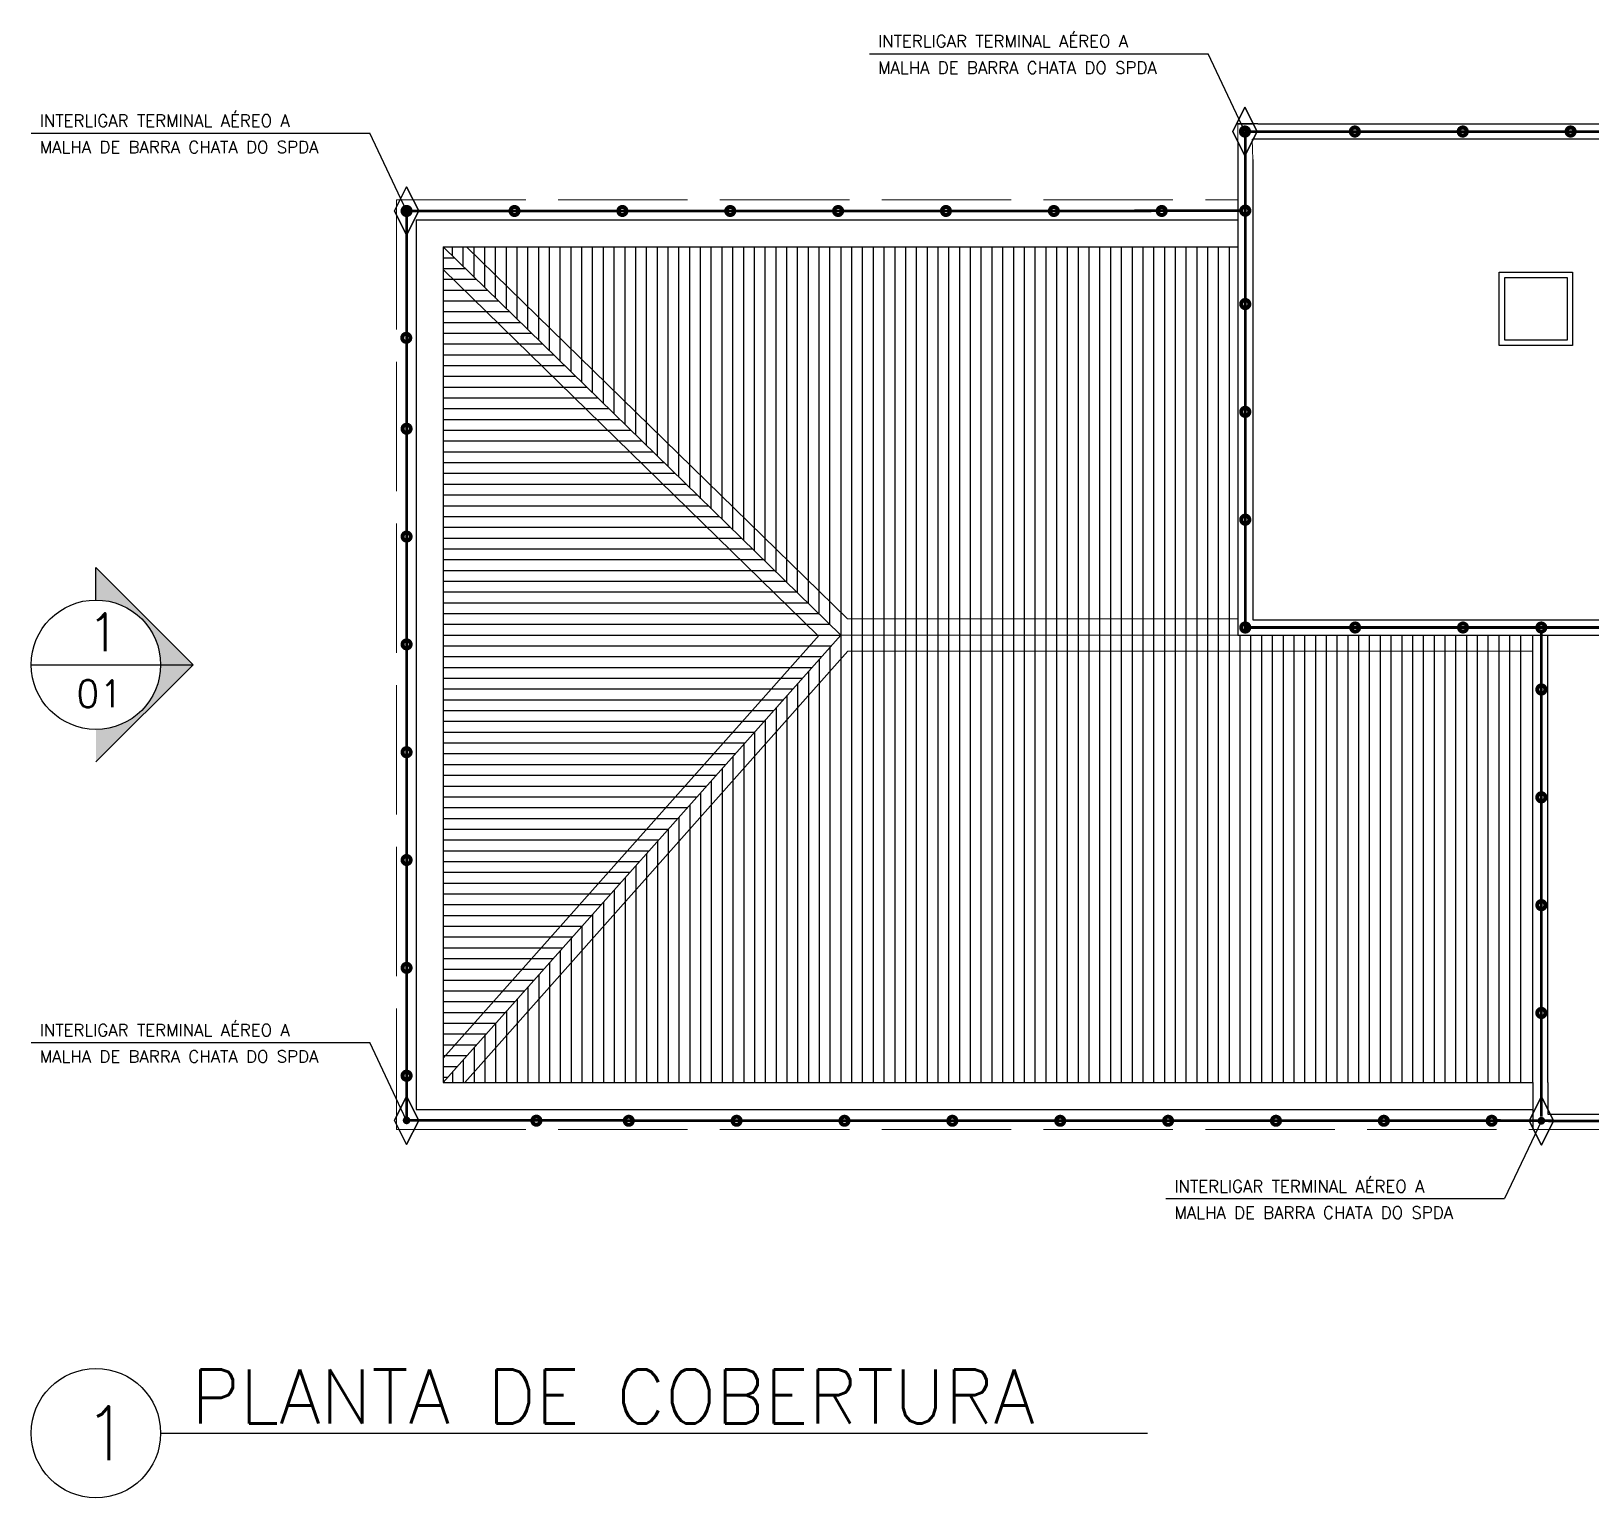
# Model space of a CAD drawing. Extents: x 0 to 11638, y -6007 to 0.
# Drawn here: x 11559.7 to 11574.16, y -5571.01 to -5557.41 of the extents above; entities that cross this region are included whole.
import ezdxf

# ---------------------------------------------------------------- set-up
doc = ezdxf.new("R2010")
doc.units = 0
doc.linetypes.add('ACAD_ISO02W100', pattern=[15, 12, -3])
doc.linetypes.add('CONTINUO', pattern=[0])
doc.layers.get('0').update_dxf_attribs({"linetype": 'CONTINUOUS'})
for name, color, linetype in [('ELE-BARRA CHATA ALUMÍNIO', 140, 'CONTINUOUS'), ('ELE-FIAÇÃO1', 7, 'CONTINUOUS'), ('ELE-REBITE', 135, 'CONTINUOUS'), ('ELE-TERMINAL AÉREO', 171, 'CONTINUOUS'), ('ELE-TEXTOS', 7, 'CONTINUOUS')]:
    doc.layers.add(name, color=color, linetype=linetype)
doc.layers.add('ELE-FIXADOR GELCAM', color=160, linetype='CONTINUOUS', lineweight=20)
doc.styles.add('ROMANS', font='romans.shx', dxfattribs={"height": 0.3})

msp = doc.modelspace()

# ---------------------------------------------------------------- hatches: boundary and pattern name
at = {"lineweight": -2}
h = msp.add_hatch(color=256, dxfattribs=at)
h.dxf.hatch_style = 1
h.paths.add_polyline_path([(11561.204, -5563.281), (11560.304, -5562.381), (11560.304, -5562.681, -1), (11560.304, -5563.881), (11560.304, -5564.181)])

# ---------------------------------------------------------------- linework, layer by layer
for p, q in [((11571.074, -5558.266), (11570.889, -5558.266)), ((11570.889, -5558.266), (11571.029, -5558.266)), ((11571.074, -5558.266), (11579.474, -5558.266)), ((11570.889, -5558.456), (11570.889, -5563.006)), ((11579.519, -5558.406), (11571.029, -5558.406)), ((11571.029, -5558.596), (11571.029, -5562.866)), ((11563.274, -5559.156), (11563.274, -5567.406)), ((11563.274, -5559.156), (11570.889, -5559.156)), ((11563.524, -5559.406), (11563.524, -5567.156)), ((11563.524, -5559.406), (11570.889, -5559.406)), ((11570.889, -5563.006), (11579.659, -5563.006)), ((11571.029, -5562.866), (11579.519, -5562.866)), ((11573.624, -5567.156), (11573.624, -5563.006)), ((11573.764, -5567.156), (11573.764, -5563.006)), ((11563.524, -5567.156), (11573.624, -5567.156)), ((11573.624, -5567.156), (11573.624, -5567.406)), ((11573.764, -5567.156), (11573.764, -5567.451)), ((11563.274, -5567.406), (11573.624, -5567.406)), ((11573.624, -5567.406), (11573.624, -5567.591)), ((11573.764, -5567.451), (11576.784, -5567.451))]:
    msp.add_line(p, q)
at = {"linetype": 'ACAD_ISO02W100', "lineweight": 9, "ltscale": 0.1, "transparency": 33554684}
for p, q in [((11563.089, -5558.971), (11563.089, -5567.591)), ((11563.089, -5558.971), (11570.889, -5558.971)), ((11563.089, -5567.591), (11587.459, -5567.591))]:
    msp.add_line(p, q, dxfattribs=at)
at = {"lineweight": 15, "ltscale": 0.1}
for p, q in [((11567.209, -5563.006), (11563.524, -5559.406)), ((11567.27, -5562.856), (11563.738, -5559.406)), ((11567.001, -5563.013), (11563.524, -5559.616)), ((11570.889, -5562.856), (11567.27, -5562.856)), ((11567.209, -5563.006), (11563.524, -5567.156)), ((11567.008, -5563.006), (11563.524, -5566.93)), ((11570.889, -5563.006), (11567.209, -5563.006)), ((11567.313, -5562.899), (11567.309, -5562.894)), ((11567.276, -5563.156), (11563.724, -5567.156)), ((11573.624, -5563.156), (11567.276, -5563.156))]:
    msp.add_line(p, q, dxfattribs=at)
at = {"color": 252, "ltscale": 0.1, "true_color": 0x939598}
for p, q in [((11563.524, -5559.506), (11563.626, -5559.506)), ((11563.609, -5559.489), (11563.609, -5559.406)), ((11563.709, -5559.587), (11563.709, -5559.406)), ((11563.809, -5559.685), (11563.809, -5559.406)), ((11563.909, -5559.782), (11563.909, -5559.406)), ((11564.009, -5559.88), (11564.009, -5559.406)), ((11564.109, -5559.978), (11564.109, -5559.406)), ((11564.209, -5560.075), (11564.209, -5559.406)), ((11564.309, -5560.173), (11564.309, -5559.406)), ((11564.409, -5560.271), (11564.409, -5559.406)), ((11564.509, -5560.368), (11564.509, -5559.406)), ((11564.609, -5560.466), (11564.609, -5559.406)), ((11564.709, -5560.564), (11564.709, -5559.406)), ((11564.809, -5560.661), (11564.809, -5559.406)), ((11564.909, -5560.759), (11564.909, -5559.406)), ((11565.009, -5560.857), (11565.009, -5559.406)), ((11565.109, -5560.955), (11565.109, -5559.406)), ((11565.209, -5561.052), (11565.209, -5559.406)), ((11565.309, -5561.15), (11565.309, -5559.406)), ((11565.409, -5561.248), (11565.409, -5559.406)), ((11565.509, -5561.345), (11565.509, -5559.406)), ((11565.609, -5561.443), (11565.609, -5559.406)), ((11565.709, -5561.541), (11565.709, -5559.406)), ((11565.809, -5561.638), (11565.809, -5559.406)), ((11565.909, -5561.742), (11565.909, -5559.406)), ((11566.009, -5561.834), (11566.009, -5559.406)), ((11566.109, -5561.931), (11566.109, -5559.406)), ((11566.209, -5562.029), (11566.209, -5559.406)), ((11566.309, -5562.127), (11566.309, -5559.406)), ((11566.409, -5562.225), (11566.409, -5559.406)), ((11566.509, -5562.322), (11566.509, -5559.406)), ((11566.609, -5562.42), (11566.609, -5559.406)), ((11566.709, -5562.518), (11566.709, -5559.406)), ((11566.809, -5562.615), (11566.809, -5559.406)), ((11566.909, -5562.713), (11566.909, -5559.406)), ((11567.009, -5562.811), (11567.009, -5559.406)), ((11567.009, -5562.811), (11567.009, -5559.406)), ((11567.109, -5562.908), (11567.109, -5559.406)), ((11567.209, -5559.406), (11567.209, -5567.156)), ((11567.309, -5559.406), (11567.309, -5567.156)), ((11567.409, -5559.406), (11567.409, -5567.156)), ((11567.509, -5559.406), (11567.509, -5567.156)), ((11567.609, -5559.406), (11567.609, -5567.156)), ((11567.709, -5559.406), (11567.709, -5567.156)), ((11567.809, -5559.406), (11567.809, -5567.156)), ((11567.909, -5559.406), (11567.909, -5567.156)), ((11568.009, -5559.406), (11568.009, -5567.156)), ((11568.109, -5559.406), (11568.109, -5567.156)), ((11568.209, -5559.406), (11568.209, -5567.156)), ((11568.309, -5559.406), (11568.309, -5567.156)), ((11568.409, -5559.406), (11568.409, -5567.156)), ((11568.509, -5559.406), (11568.509, -5567.156)), ((11568.609, -5559.406), (11568.609, -5567.156)), ((11568.709, -5559.406), (11568.709, -5567.156)), ((11568.809, -5559.406), (11568.809, -5567.156)), ((11568.909, -5559.406), (11568.909, -5567.156)), ((11569.009, -5559.406), (11569.009, -5567.156)), ((11569.109, -5559.406), (11569.109, -5567.156)), ((11569.209, -5559.406), (11569.209, -5567.156)), ((11569.309, -5559.406), (11569.309, -5567.156)), ((11569.409, -5559.406), (11569.409, -5567.156)), ((11569.509, -5559.406), (11569.509, -5567.156)), ((11569.609, -5559.406), (11569.609, -5567.156)), ((11569.709, -5559.406), (11569.709, -5567.156)), ((11569.809, -5559.406), (11569.809, -5567.156)), ((11569.909, -5559.406), (11569.909, -5567.156)), ((11570.009, -5559.406), (11570.009, -5567.156)), ((11570.109, -5559.406), (11570.109, -5567.156)), ((11570.209, -5559.406), (11570.209, -5567.156)), ((11570.309, -5559.406), (11570.309, -5567.156)), ((11570.409, -5559.406), (11570.409, -5567.156)), ((11570.509, -5559.406), (11570.509, -5567.156)), ((11570.609, -5559.406), (11570.609, -5567.156)), ((11570.709, -5559.406), (11570.709, -5567.156)), ((11570.809, -5559.406), (11570.809, -5567.156)), ((11563.524, -5559.606), (11563.728, -5559.606)), ((11563.524, -5559.706), (11563.831, -5559.706)), ((11563.524, -5559.806), (11563.933, -5559.806)), ((11563.524, -5559.906), (11564.035, -5559.906)), ((11563.524, -5560.006), (11564.138, -5560.006)), ((11563.524, -5560.106), (11564.24, -5560.106)), ((11563.524, -5560.206), (11564.342, -5560.206)), ((11563.524, -5560.306), (11564.445, -5560.306)), ((11563.524, -5560.406), (11564.547, -5560.406)), ((11563.524, -5560.506), (11564.649, -5560.506)), ((11563.524, -5560.606), (11564.752, -5560.606)), ((11563.524, -5560.706), (11564.854, -5560.706)), ((11563.524, -5560.806), (11564.957, -5560.806)), ((11563.524, -5560.906), (11565.059, -5560.906)), ((11563.524, -5561.006), (11565.161, -5561.006)), ((11563.524, -5561.106), (11565.264, -5561.106)), ((11563.524, -5561.206), (11565.366, -5561.206)), ((11563.524, -5561.306), (11565.468, -5561.306)), ((11563.524, -5561.406), (11565.571, -5561.406)), ((11563.524, -5561.506), (11565.673, -5561.506)), ((11563.524, -5561.606), (11565.775, -5561.606)), ((11563.524, -5561.706), (11565.878, -5561.706)), ((11563.524, -5561.806), (11565.98, -5561.806)), ((11563.524, -5561.906), (11566.083, -5561.906)), ((11563.524, -5562.006), (11566.185, -5562.006)), ((11563.524, -5562.106), (11566.287, -5562.106)), ((11563.524, -5562.206), (11566.39, -5562.206)), ((11563.524, -5562.306), (11566.492, -5562.306)), ((11563.524, -5562.406), (11566.594, -5562.406)), ((11563.524, -5562.506), (11566.697, -5562.506)), ((11563.524, -5562.606), (11566.799, -5562.606)), ((11563.524, -5562.706), (11566.901, -5562.706)), ((11563.524, -5562.806), (11567.004, -5562.806)), ((11563.524, -5562.906), (11567.106, -5562.906)), ((11563.524, -5563.006), (11567.209, -5563.006)), ((11570.909, -5563.006), (11570.909, -5567.156)), ((11571.009, -5563.006), (11571.009, -5567.156)), ((11571.109, -5563.006), (11571.109, -5567.156)), ((11571.209, -5563.006), (11571.209, -5567.156)), ((11571.309, -5563.006), (11571.309, -5567.156)), ((11571.409, -5563.006), (11571.409, -5567.156)), ((11571.509, -5563.006), (11571.509, -5567.156)), ((11571.609, -5563.006), (11571.609, -5567.156)), ((11571.709, -5563.006), (11571.709, -5567.156)), ((11571.809, -5563.006), (11571.809, -5567.156)), ((11571.909, -5563.006), (11571.909, -5567.156)), ((11572.009, -5563.006), (11572.009, -5567.156)), ((11572.109, -5563.006), (11572.109, -5567.156)), ((11572.209, -5563.006), (11572.209, -5567.156)), ((11572.309, -5563.006), (11572.309, -5567.156)), ((11572.409, -5563.006), (11572.409, -5567.156)), ((11572.509, -5563.006), (11572.509, -5567.156)), ((11572.609, -5563.006), (11572.609, -5567.156)), ((11572.709, -5563.006), (11572.709, -5567.156)), ((11572.809, -5563.006), (11572.809, -5567.156)), ((11572.909, -5563.006), (11572.909, -5567.156)), ((11573.009, -5563.006), (11573.009, -5567.156)), ((11573.109, -5563.006), (11573.109, -5567.156)), ((11573.209, -5563.006), (11573.209, -5567.156)), ((11563.524, -5563.106), (11567.12, -5563.106)), ((11567.109, -5563.119), (11567.109, -5567.156)), ((11563.524, -5563.206), (11567.031, -5563.206)), ((11567.009, -5563.231), (11567.009, -5567.156)), ((11563.524, -5563.306), (11566.942, -5563.306)), ((11563.524, -5563.406), (11566.853, -5563.406)), ((11566.909, -5563.344), (11566.909, -5567.156)), ((11563.524, -5563.506), (11566.765, -5563.506)), ((11566.709, -5563.569), (11566.709, -5567.156)), ((11566.809, -5563.457), (11566.809, -5567.156)), ((11563.524, -5563.606), (11566.676, -5563.606)), ((11563.524, -5563.706), (11566.587, -5563.706)), ((11566.609, -5563.682), (11566.609, -5567.156)), ((11563.524, -5563.806), (11566.498, -5563.806)), ((11566.509, -5563.794), (11566.509, -5567.156)), ((11563.524, -5563.906), (11566.409, -5563.906)), ((11563.524, -5564.006), (11566.321, -5564.006)), ((11566.309, -5564.006), (11566.309, -5567.156)), ((11566.409, -5563.906), (11566.409, -5567.156)), ((11563.524, -5564.106), (11566.232, -5564.106)), ((11566.209, -5564.132), (11566.209, -5567.156)), ((11563.524, -5564.206), (11566.143, -5564.206)), ((11563.524, -5564.306), (11566.054, -5564.306)), ((11566.109, -5564.245), (11566.109, -5567.156)), ((11563.524, -5564.406), (11565.965, -5564.406)), ((11566.009, -5564.358), (11566.009, -5567.156)), ((11563.524, -5564.506), (11565.877, -5564.506)), ((11565.809, -5564.583), (11565.809, -5567.156)), ((11565.909, -5564.47), (11565.909, -5567.156)), ((11563.524, -5564.606), (11565.788, -5564.606)), ((11563.524, -5564.706), (11565.699, -5564.706)), ((11565.709, -5564.695), (11565.709, -5567.156)), ((11563.524, -5564.806), (11565.61, -5564.806)), ((11565.609, -5564.806), (11565.609, -5567.156)), ((11563.524, -5564.906), (11565.521, -5564.906)), ((11563.524, -5565.006), (11565.433, -5565.006)), ((11565.409, -5565.033), (11565.409, -5567.156)), ((11565.509, -5564.921), (11565.509, -5567.156)), ((11563.524, -5565.106), (11565.344, -5565.106)), ((11565.309, -5565.146), (11565.309, -5567.156)), ((11563.524, -5565.206), (11565.255, -5565.206)), ((11563.524, -5565.306), (11565.166, -5565.306)), ((11565.209, -5565.258), (11565.209, -5567.156)), ((11563.524, -5565.406), (11565.077, -5565.406)), ((11565.109, -5565.371), (11565.109, -5567.156)), ((11563.524, -5565.506), (11564.989, -5565.506)), ((11563.524, -5565.606), (11564.9, -5565.606)), ((11564.909, -5565.596), (11564.909, -5567.156)), ((11565.009, -5565.484), (11565.009, -5567.156)), ((11563.524, -5565.706), (11564.811, -5565.706)), ((11564.809, -5565.706), (11564.809, -5567.156)), ((11563.524, -5565.806), (11564.722, -5565.806)), ((11564.709, -5565.822), (11564.709, -5567.156)), ((11563.524, -5565.906), (11564.633, -5565.906)), ((11563.524, -5566.006), (11564.545, -5566.006)), ((11564.509, -5566.047), (11564.509, -5567.156)), ((11564.609, -5565.934), (11564.609, -5567.156)), ((11563.524, -5566.106), (11564.456, -5566.106)), ((11564.409, -5566.159), (11564.409, -5567.156)), ((11563.524, -5566.206), (11564.367, -5566.206)), ((11563.524, -5566.306), (11564.278, -5566.306)), ((11564.309, -5566.272), (11564.309, -5567.156)), ((11563.524, -5566.406), (11564.189, -5566.406)), ((11564.209, -5566.385), (11564.209, -5567.156)), ((11563.524, -5566.506), (11564.101, -5566.506)), ((11563.524, -5566.606), (11564.012, -5566.606)), ((11564.009, -5566.61), (11564.009, -5567.156)), ((11564.109, -5566.497), (11564.109, -5567.156)), ((11563.524, -5566.706), (11563.923, -5566.706)), ((11563.909, -5566.723), (11563.909, -5567.156)), ((11563.524, -5566.806), (11563.834, -5566.806)), ((11563.524, -5566.906), (11563.746, -5566.906)), ((11563.809, -5566.835), (11563.809, -5567.156)), ((11563.524, -5567.006), (11563.657, -5567.006)), ((11563.709, -5566.948), (11563.709, -5567.156)), ((11563.524, -5567.106), (11563.568, -5567.106)), ((11563.609, -5567.06), (11563.609, -5567.156))]:
    msp.add_line(p, q, dxfattribs=at)
at = {"ltscale": 0.1}
for p, q in [((11573.314, -5560.321), (11573.314, -5559.641)), ((11573.314, -5559.641), (11573.994, -5559.641)), ((11573.994, -5559.641), (11573.994, -5560.321)), ((11573.364, -5560.271), (11573.364, -5559.691)), ((11573.364, -5559.691), (11573.944, -5559.691)), ((11573.944, -5559.691), (11573.944, -5560.271)), ((11573.994, -5560.321), (11573.314, -5560.321)), ((11573.944, -5560.271), (11573.364, -5560.271))]:
    msp.add_line(p, q, dxfattribs=at)
at = {"lineweight": -2}
for p, q in [((11560.304, -5562.681), (11560.304, -5562.381)), ((11560.304, -5562.381), (11561.204, -5563.281)), ((11559.704, -5563.281), (11561.204, -5563.281)), ((11560.304, -5564.181), (11561.204, -5563.281)), ((11560.904, -5570.408), (11570.052, -5570.408))]:
    msp.add_line(p, q, dxfattribs=at)
at = {"color": 252, "ltscale": 0.001, "true_color": 0x939598}
for p, q in [((11573.309, -5563.006), (11573.309, -5567.156)), ((11573.409, -5563.006), (11573.409, -5567.156)), ((11573.509, -5563.006), (11573.509, -5567.156))]:
    msp.add_line(p, q, dxfattribs=at)
at = {"lineweight": -2}
for centre in [(11560.304, -5563.281), (11560.304, -5570.408)]:
    msp.add_circle(centre, 0.6, dxfattribs=at)
at = {"layer": 'ELE-BARRA CHATA ALUMÍNIO', "const_width": 0.025}
for points in [[(11572.994, -5558.336), (11570.956, -5558.336)], [(11570.959, -5558.374), (11570.959, -5560.955)], [(11574.994, -5558.336), (11572.956, -5558.336)], [(11565.203, -5559.073), (11563.166, -5559.073)], [(11563.203, -5559.073), (11563.166, -5559.073)], [(11563.184, -5559.054), (11563.184, -5561.092)], [(11567.203, -5559.073), (11565.166, -5559.073)], [(11569.203, -5559.073), (11567.166, -5559.073)], [(11570.923, -5559.07), (11569.166, -5559.073)], [(11570.959, -5560.917), (11570.959, -5562.955)], [(11563.184, -5561.074), (11563.184, -5563.111)], [(11572.996, -5562.936), (11570.959, -5562.936)], [(11574.996, -5562.936), (11572.959, -5562.936)], [(11573.704, -5562.976), (11573.704, -5563.51)], [(11563.184, -5563.074), (11563.184, -5565.111)], [(11573.704, -5563.492), (11573.704, -5565.53)], [(11565.218, -5567.507), (11563.184, -5567.507), (11563.184, -5565.074)], [(11573.704, -5565.492), (11573.704, -5567.474)], [(11567.262, -5567.511), (11565.225, -5567.511)], [(11569.262, -5567.511), (11567.225, -5567.511)], [(11571.262, -5567.511), (11569.225, -5567.511)], [(11573.262, -5567.511), (11571.225, -5567.511)], [(11575.454, -5567.522), (11573.262, -5567.508)]]:
    msp.add_lwpolyline(points, dxfattribs=at)
at = {"layer": 'ELE-FIAÇÃO1', "linetype": 'CONTINUO'}
for p, q in [((11567.476, -5557.614), (11570.615, -5557.614)), ((11559.704, -5558.351), (11562.843, -5558.351)), ((11559.704, -5566.785), (11562.843, -5566.785)), ((11570.223, -5568.233), (11573.362, -5568.233))]:
    msp.add_line(p, q, dxfattribs=at)
at = {"layer": 'ELE-FIAÇÃO1'}
for p, q in [((11570.956, -5558.336), (11570.615, -5557.614)), ((11563.184, -5559.073), (11562.843, -5558.351)), ((11563.184, -5567.507), (11562.843, -5566.785)), ((11573.704, -5567.511), (11573.362, -5568.233))]:
    msp.add_line(p, q, dxfattribs=at)
at = {"layer": 'ELE-FIXADOR GELCAM', "color": 0, "ltscale": 0.1}
for p, q in [((11570.889, -5558.456), (11570.889, -5558.266)), ((11571.024, -5558.411), (11571.024, -5558.406)), ((11571.029, -5558.406), (11571.024, -5558.406)), ((11571.029, -5558.596), (11571.024, -5558.411))]:
    msp.add_line(p, q, dxfattribs=at)
at = {"layer": 'ELE-FIXADOR GELCAM', "const_width": 0.075}
for points in [[(11570.956, -5558.355, -1), (11570.956, -5558.317, -1)], [(11570.956, -5558.355, -1), (11570.956, -5558.317, -1)], [(11570.937, -5558.336, -1), (11570.975, -5558.336, -1)], [(11570.937, -5558.336, -1), (11570.975, -5558.336, -1)], [(11571.956, -5558.336, -1), (11571.994, -5558.336, -1)], [(11571.956, -5558.336, -1), (11571.994, -5558.336, -1)], [(11572.956, -5558.336, -1), (11572.994, -5558.336, -1)], [(11572.956, -5558.336, -1), (11572.994, -5558.336, -1)], [(11572.956, -5558.336, -1), (11572.994, -5558.336, -1)], [(11573.956, -5558.336, -1), (11573.994, -5558.336, -1)], [(11573.956, -5558.336, -1), (11573.994, -5558.336, -1)], [(11563.184, -5559.092, -1), (11563.184, -5559.054, -1)], [(11563.184, -5559.092, -1), (11563.184, -5559.054, -1)], [(11563.184, -5559.092, -1), (11563.184, -5559.054, -1)], [(11563.166, -5559.073, -1), (11563.203, -5559.073, -1)], [(11563.166, -5559.073, -1), (11563.203, -5559.073, -1)], [(11563.166, -5559.073, -1), (11563.203, -5559.073, -1)], [(11564.166, -5559.073, -1), (11564.203, -5559.073, -1)], [(11564.166, -5559.073, -1), (11564.203, -5559.073, -1)], [(11565.166, -5559.073, -1), (11565.203, -5559.073, -1)], [(11565.166, -5559.073, -1), (11565.203, -5559.073, -1)], [(11565.166, -5559.073, -1), (11565.203, -5559.073, -1)], [(11566.166, -5559.073, -1), (11566.203, -5559.073, -1)], [(11566.166, -5559.073, -1), (11566.203, -5559.073, -1)], [(11567.166, -5559.073, -1), (11567.203, -5559.073, -1)], [(11567.166, -5559.073, -1), (11567.203, -5559.073, -1)], [(11567.166, -5559.073, -1), (11567.203, -5559.073, -1)], [(11568.166, -5559.073, -1), (11568.203, -5559.073, -1)], [(11568.166, -5559.073, -1), (11568.203, -5559.073, -1)], [(11569.166, -5559.073, -1), (11569.203, -5559.073, -1)], [(11569.166, -5559.073, -1), (11569.203, -5559.073, -1)], [(11569.166, -5559.073, -1), (11569.203, -5559.073, -1)], [(11570.166, -5559.073, -1), (11570.203, -5559.073, -1)], [(11570.166, -5559.073, -1), (11570.203, -5559.073, -1)], [(11570.959, -5559.089, -1), (11570.959, -5559.051, -1)], [(11570.94, -5559.07, -1), (11570.977, -5559.07, -1)], [(11570.94, -5559.07, -1), (11570.977, -5559.07, -1)], [(11570.94, -5559.07, -1), (11570.977, -5559.07, -1)], [(11570.959, -5559.955, -1), (11570.959, -5559.917, -1)], [(11570.959, -5559.955, -1), (11570.959, -5559.917, -1)], [(11563.181, -5560.268, -1), (11563.181, -5560.231, -1)], [(11563.181, -5560.268, -1), (11563.181, -5560.231, -1)], [(11570.959, -5560.955, -1), (11570.959, -5560.917, -1)], [(11570.959, -5560.955, -1), (11570.959, -5560.917, -1)], [(11570.959, -5560.955, -1), (11570.959, -5560.917, -1)], [(11563.184, -5561.111, -1), (11563.184, -5561.074, -1)], [(11563.184, -5561.111, -1), (11563.184, -5561.074, -1)], [(11563.184, -5561.111, -1), (11563.184, -5561.074, -1)], [(11570.959, -5561.955, -1), (11570.959, -5561.917, -1)], [(11570.959, -5561.955, -1), (11570.959, -5561.917, -1)], [(11563.184, -5562.111, -1), (11563.184, -5562.074, -1)], [(11563.184, -5562.111, -1), (11563.184, -5562.074, -1)], [(11570.959, -5562.955, -1), (11570.959, -5562.917, -1)], [(11570.959, -5562.955, -1), (11570.959, -5562.917, -1)], [(11570.959, -5562.955, -1), (11570.959, -5562.917, -1)], [(11571.959, -5562.936, -1), (11571.996, -5562.936, -1)], [(11571.959, -5562.936, -1), (11571.996, -5562.936, -1)], [(11572.959, -5562.936, -1), (11572.996, -5562.936, -1)], [(11572.959, -5562.936, -1), (11572.996, -5562.936, -1)], [(11572.959, -5562.936, -1), (11572.996, -5562.936, -1)], [(11573.685, -5562.936, -1), (11573.722, -5562.936, -1)], [(11573.685, -5562.936, -1), (11573.722, -5562.936, -1)], [(11563.184, -5563.111, -1), (11563.184, -5563.074, -1)], [(11563.184, -5563.111, -1), (11563.184, -5563.074, -1)], [(11563.184, -5563.111, -1), (11563.184, -5563.074, -1)], [(11573.704, -5563.53, -1), (11573.704, -5563.492, -1)], [(11573.704, -5563.53, -1), (11573.704, -5563.492, -1)], [(11573.704, -5563.53, -1), (11573.704, -5563.492, -1)], [(11563.184, -5564.111, -1), (11563.184, -5564.074, -1)], [(11563.184, -5564.111, -1), (11563.184, -5564.074, -1)], [(11573.704, -5564.53, -1), (11573.704, -5564.492, -1)], [(11573.704, -5564.53, -1), (11573.704, -5564.492, -1)], [(11563.184, -5565.111, -1), (11563.184, -5565.074, -1)], [(11563.184, -5565.111, -1), (11563.184, -5565.074, -1)], [(11563.184, -5565.111, -1), (11563.184, -5565.074, -1)], [(11573.704, -5565.53, -1), (11573.704, -5565.492, -1)], [(11573.704, -5565.53, -1), (11573.704, -5565.492, -1)], [(11573.704, -5565.53, -1), (11573.704, -5565.492, -1)], [(11563.184, -5566.111, -1), (11563.184, -5566.074, -1)], [(11563.184, -5566.111, -1), (11563.184, -5566.074, -1)], [(11573.704, -5566.53, -1), (11573.704, -5566.492, -1)], [(11573.704, -5566.53, -1), (11573.704, -5566.492, -1)], [(11563.165, -5567.093, -1), (11563.203, -5567.093, -1)], [(11563.184, -5567.111, -1), (11563.184, -5567.074, -1)], [(11564.369, -5567.51, -1), (11564.406, -5567.51, -1)], [(11564.369, -5567.51, -1), (11564.406, -5567.51, -1)], [(11565.225, -5567.511, -1), (11565.262, -5567.511, -1)], [(11565.225, -5567.511, -1), (11565.262, -5567.511, -1)], [(11565.225, -5567.511, -1), (11565.262, -5567.511, -1)], [(11566.225, -5567.511, -1), (11566.262, -5567.511, -1)], [(11566.225, -5567.511, -1), (11566.262, -5567.511, -1)], [(11567.225, -5567.511, -1), (11567.262, -5567.511, -1)], [(11567.225, -5567.511, -1), (11567.262, -5567.511, -1)], [(11567.225, -5567.511, -1), (11567.262, -5567.511, -1)], [(11568.225, -5567.511, -1), (11568.262, -5567.511, -1)], [(11568.225, -5567.511, -1), (11568.262, -5567.511, -1)], [(11569.225, -5567.511, -1), (11569.262, -5567.511, -1)], [(11569.225, -5567.511, -1), (11569.262, -5567.511, -1)], [(11569.225, -5567.511, -1), (11569.262, -5567.511, -1)], [(11570.225, -5567.511, -1), (11570.262, -5567.511, -1)], [(11570.225, -5567.511, -1), (11570.262, -5567.511, -1)], [(11571.225, -5567.511, -1), (11571.262, -5567.511, -1)], [(11571.225, -5567.511, -1), (11571.262, -5567.511, -1)], [(11571.225, -5567.511, -1), (11571.262, -5567.511, -1)], [(11572.225, -5567.511, -1), (11572.262, -5567.511, -1)], [(11572.225, -5567.511, -1), (11572.262, -5567.511, -1)], [(11573.225, -5567.511, -1), (11573.262, -5567.511, -1)], [(11573.225, -5567.511, -1), (11573.262, -5567.511, -1)], [(11573.225, -5567.511, -1), (11573.262, -5567.511, -1)]]:
    msp.add_lwpolyline(points, format="xyb", close=True, dxfattribs=at)
at = {"layer": 'ELE-REBITE', "const_width": 0.0335}
for points in [[(11570.956, -5558.317, 1), (11570.956, -5558.355, 1)], [(11563.184, -5559.054, 1), (11563.184, -5559.092, 1)], [(11563.184, -5567.489, 1), (11563.184, -5567.526, 1)]]:
    msp.add_lwpolyline(points, format="xyb", close=True, dxfattribs=at)
at = {"layer": 'ELE-REBITE', "color": 40, "true_color": 0xf8d731, "const_width": 0.0335}
for points in [[(11570.956, -5558.317, -1), (11570.956, -5558.355, -1)], [(11563.184, -5559.054, -1), (11563.184, -5559.092, -1)], [(11563.184, -5567.489, -1), (11563.184, -5567.526, -1)], [(11573.704, -5567.53, 1), (11573.704, -5567.492, 1)]]:
    msp.add_lwpolyline(points, format="xyb", close=True, dxfattribs=at)
at = {"layer": 'ELE-REBITE', "const_width": 0.0335}
for points in [[(11573.704, -5567.492, -0.416042), (11573.722, -5567.511)], [(11573.704, -5567.53, -0.416042), (11573.685, -5567.511, -0.416042)]]:
    msp.add_lwpolyline(points, format="xyb", dxfattribs=at)
at = {"layer": 'ELE-TERMINAL AÉREO'}
for points in [[(11570.956, -5558.561), (11570.844, -5558.336), (11570.956, -5558.111), (11571.069, -5558.336)], [(11563.184, -5559.298), (11563.072, -5559.073), (11563.184, -5558.848), (11563.297, -5559.073)], [(11563.184, -5567.732), (11563.072, -5567.507), (11563.184, -5567.282), (11563.297, -5567.507)], [(11573.704, -5567.286), (11573.591, -5567.511), (11573.704, -5567.736), (11573.816, -5567.511)]]:
    msp.add_lwpolyline(points, close=True, dxfattribs=at)
at = {"layer": 'ELE-TERMINAL AÉREO', "color": 3}
for points in [[(11570.956, -5558.561), (11571.069, -5558.336), (11570.956, -5558.111), (11570.844, -5558.336)], [(11563.184, -5559.298), (11563.297, -5559.073), (11563.184, -5558.848), (11563.072, -5559.073)], [(11563.184, -5567.732), (11563.297, -5567.507), (11563.184, -5567.282), (11563.072, -5567.507)], [(11573.704, -5567.286), (11573.816, -5567.511), (11573.704, -5567.736), (11573.591, -5567.511)]]:
    msp.add_lwpolyline(points, close=True, dxfattribs=at)

# ---------------------------------------------------------------- texts
at = {"lineweight": -2, "attachment_point": 1, "style": 'ROMANS'}
for s, width, insert, char_height in [('1', 2.4, (11560.224, -5562.805), 0.35), ('01', 2.4, (11560.122, -5563.425), 0.25), ('PLANTA DE COBERTURA', 15.14067, (11561.188, -5569.817), 0.5), ('1', 0.78764, (11560.187, -5570.159), 0.5)]:
    msp.add_mtext_dynamic_manual_height_columns(s, width=width, gutter_width=1500, heights=[0], dxfattribs=dict(at, insert=insert, char_height=char_height))
at = {"layer": 'ELE-TEXTOS', "style": 'ROMANS'}
for s, p in [('INTERLIGAR TERMINAL AÉREO A', (11567.554, -5557.555)), ('MALHA DE BARRA CHATA DO SPDA', (11567.554, -5557.8)), ('INTERLIGAR TERMINAL AÉREO A', (11559.782, -5558.292)), ('MALHA DE BARRA CHATA DO SPDA', (11559.782, -5558.537)), ('INTERLIGAR TERMINAL AÉREO A', (11559.782, -5566.727)), ('MALHA DE BARRA CHATA DO SPDA', (11559.782, -5566.971)), ('INTERLIGAR TERMINAL AÉREO A', (11570.301, -5568.175)), ('MALHA DE BARRA CHATA DO SPDA', (11570.301, -5568.419))]:
    msp.add_text(s, height=0.1125, dxfattribs=at).set_placement(p)

doc.saveas('drawing.dxf')
